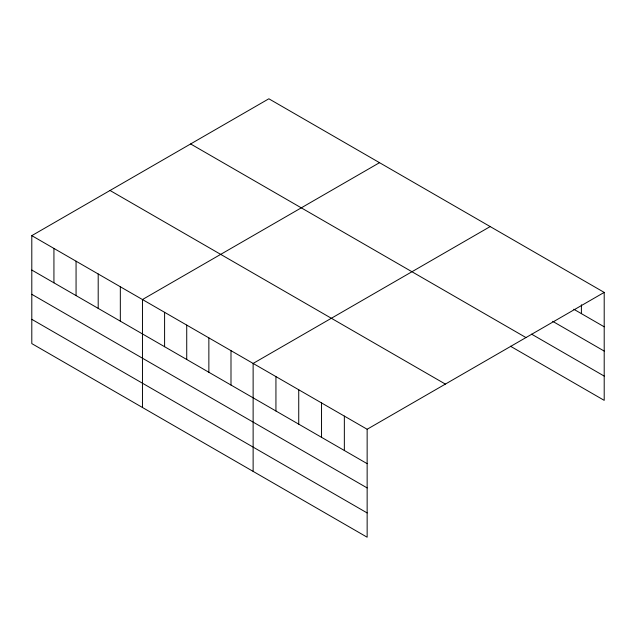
<?xml version="1.0" encoding="UTF-8"?>
<svg xmlns="http://www.w3.org/2000/svg" width="636" height="636" viewBox="0 0 636 636"><rect width="100%" height="100%" fill="white"/><g stroke="black" fill="none" stroke-linecap="round" stroke-linejoin="round"><path stroke-width="0.95" d="M31.8 235.646L367.147 429.26L367.147 537.213L31.8 343.599L31.8 235.646L268.853 98.787L604.2 292.401L604.2 400.354L510.454 346.223M379.517 162.681L142.464 299.54L142.464 407.493M490.181 226.575L253.128 363.434L253.128 471.379M367.147 429.26L604.2 292.401M573.791 309.247L604.2 326.801M552.684 321.331L604.2 351.072M531.569 334.146L604.2 376.083M190.625 143.951L525.972 337.565M110.028 190.482L445.375 384.096M31.8 270.046L367.147 463.66M31.8 294.317L367.147 487.931M31.8 319.328L367.147 512.942M581.399 304.787L581.399 313.635M344.346 416.095L344.346 450.495M321.538 402.93L321.538 437.33M298.737 389.765L298.737 424.164M275.937 376.599L275.937 410.999M230.995 350.659L230.995 385.058M208.862 337.875L208.862 372.275M186.73 325.099L186.73 359.499M164.597 312.324L164.597 346.715M120.331 286.764L120.331 321.164M98.198 273.981L98.198 308.38M76.066 261.205L76.066 295.605M53.933 248.43L53.933 282.829"/></g></svg>
